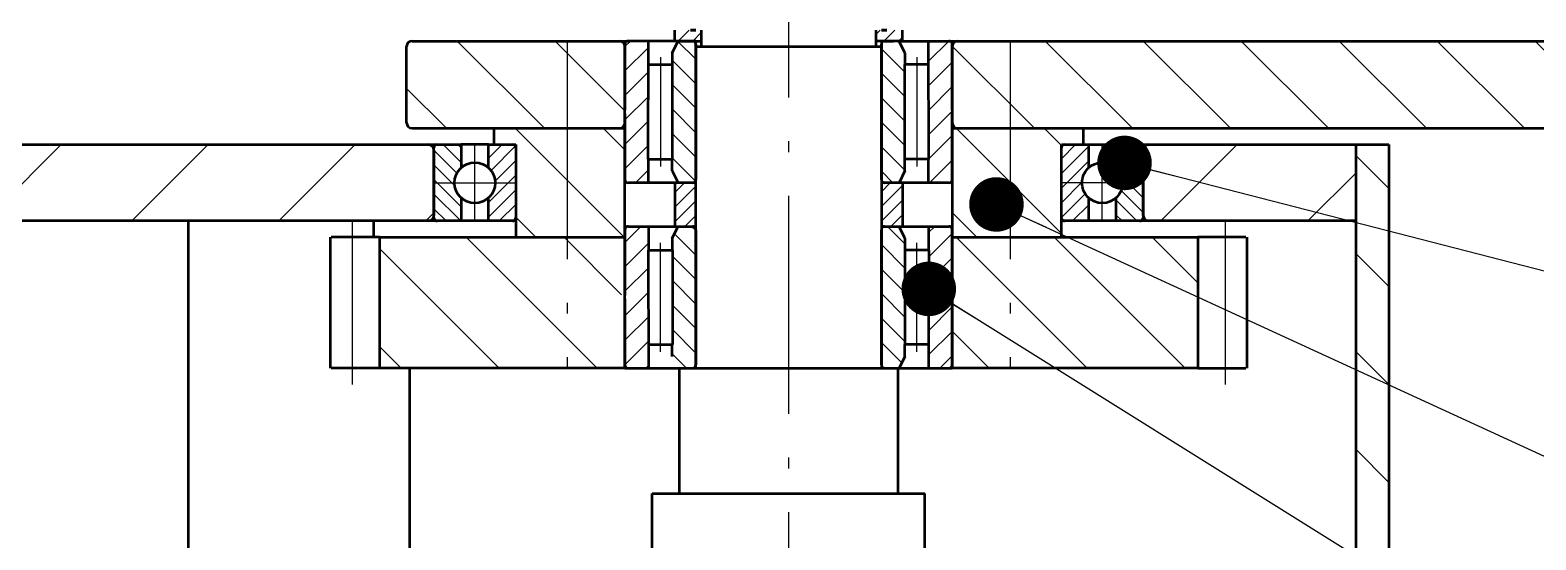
# Model space of a CAD drawing. Header units: millimetres. Extents: x -1896 to -707, y -189 to 652.
# Drawn here: x -1545.8 to -1476.8, y 122.9 to 146.3 of the extents above; entities that cross this region are included whole.
import ezdxf

# ---------------------------------------------------------------- set-up
doc = ezdxf.new("R2010")
doc.units = ezdxf.units.MM
doc.header["$LTSCALE"] = 10
doc.linetypes.add('CENTER', pattern=[1.45, 1, -0.2, 0.05, -0.2])
doc.layers.add('1轮廓实线层', color=7, linetype='Continuous', lineweight=50)
for name, color, linetype in [('3中心线层', 1, 'CENTER'), ('5剖面线层', 2, 'Continuous'), ('6文字层', 7, 'Continuous')]:
    doc.layers.add(name, color=color, linetype=linetype)
doc.styles.add('TH_GBDIM', font='romans.shx', dxfattribs={"width": 0.65, "bigfont": 'gbcbig.shx'})
doc.dimstyles.new('TH_GBDIM', dxfattribs={"dimtxt": 3.5, "dimasz": 2.5, "dimexe": 2, "dimexo": 0, "dimgap": 1.5, "dimtad": 1, "dimdsep": 46, "dimtxsty": 'TH_GBDIM', "dimcen": 2.5, "dimclrd": 130, "dimclre": 130, "dimclrt": 3, "dimazin": 2, "dimtfac": 0.714286, "dimtmove": 0, "dimatfit": 3, "dimfxl": 1, "dimtolj": 1, "dimtzin": 0, "dimlwd": -1, "dimlwe": -1, "dimarcsym": 0})
pattern_1 = [(135, (-1751.829, 277.0675), (-2.020558, -2.020558), [])]
pattern_2 = [(45, (-1751.8289, 277.0675), (-0.561266, 0.561266), [])]
pattern_3 = [(135, (-1751.8289, 277.0675), (-0.561266, -0.561266), [])]
pattern_4 = [(45, (-1751.8289, 277.0675), (-0.3367596, 0.3367596), [])]
pattern_5 = [(135, (-1751.8289, 277.0675), (-0.3367596, -0.3367596), [])]
pattern_6 = [(45, (-1751.829, 277.0675), (-3.367596, 3.367596), [])]
pattern_7 = [(135, (-1751.829, 277.0675), (-2.245064, -2.245064), [])]
pattern_8 = [(45, (-1482.5789, 242.6175), (-0.3367596, 0.3367596), [])]
pattern_9 = [(135, (-1571.829, 277.0675), (-2.245064, -2.245064), [])]

msp = doc.modelspace()

# ---------------------------------------------------------------- hatches: boundary and pattern name
at = {"layer": '5剖面线层'}
h = msp.add_hatch(dxfattribs=at)
h.set_pattern_fill('ANSI31', color=256, scale=0.15)
h.set_pattern_definition(pattern_8)
h.paths.add_polyline_path([(-1516.2665, 145.7727), (-1515.0515, 145.7727), (-1515.0515, 146.2727), (-1516.2665, 146.2727)])
h = msp.add_hatch(dxfattribs=at)
h.set_pattern_fill('ANSI31', color=256, scale=0.15)
h.set_pattern_definition(pattern_8)
h.paths.add_polyline_path([(-1505.8365, 145.7727), (-1507.0515, 145.7727), (-1507.0515, 146.2727), (-1505.8365, 146.2727)])
h = msp.add_hatch(dxfattribs=at)
h.set_pattern_fill('ANSI31', color=256, angle=90, style=0)
h.set_pattern_definition(pattern_7)
edge = h.paths.add_edge_path(flags=0)
edge.add_line((-1518.5515, 142.0227), (-1518.5515, 145.5227))
edge.add_arc((-1518.8015, 145.5227), 0.25, 0, 90)
edge.add_line((-1518.8015, 145.7727), (-1528.3015, 145.7727))
edge.add_arc((-1528.3015, 145.5227), 0.25, 90, 180)
edge.add_line((-1528.5515, 145.5227), (-1528.5515, 142.0227))
edge.add_arc((-1528.3015, 142.0227), 0.25, 180, 270)
edge.add_line((-1528.3015, 141.7727), (-1518.8015, 141.7727))
edge.add_arc((-1518.8015, 142.0227), 0.25, 270, 360)
h = msp.add_hatch(dxfattribs=at)
h.set_pattern_fill('ANSI31', color=256, scale=0.25)
h.set_pattern_definition(pattern_2)
h.paths.add_polyline_path([(-1518.5515, 145.6227, -0.4142136), (-1518.4015, 145.7727), (-1517.4682, 145.7727), (-1517.4782, 140.356), (-1517.4682, 140.356), (-1517.4682, 139.2727), (-1518.4015, 139.2727, -0.4142136), (-1518.5515, 139.4227), (-1518.5515, 141.7727), (-1518.5515, 142.4477), (-1518.5515, 145.5227)])
h = msp.add_hatch(dxfattribs=at)
h.set_pattern_fill('ANSI31', color=256, scale=0.25, angle=90)
h.set_pattern_definition(pattern_3)
h.paths.add_polyline_path([(-1516.3748, 144.6894), (-1516.3848, 145.231), (-1516.114, 145.7727), (-1515.4515, 145.7727, -0.4142136), (-1515.3015, 145.6227), (-1515.3015, 139.4227, -0.4142136), (-1515.4515, 139.2727), (-1516.114, 139.2727), (-1516.3848, 139.8144), (-1516.3848, 140.356), (-1516.3748, 140.356)])
h = msp.add_hatch(dxfattribs=at)
h.set_pattern_fill('ANSI31', color=256, scale=0.25, angle=90)
h.set_pattern_definition(pattern_3)
h.paths.add_polyline_path([(-1505.7282, 144.6894), (-1505.7182, 145.231), (-1505.989, 145.7727), (-1506.6515, 145.7727, 0.4142136), (-1506.8015, 145.6227), (-1506.8015, 139.4227, 0.4142136), (-1506.6515, 139.2727), (-1505.989, 139.2727), (-1505.7182, 139.8144), (-1505.7182, 140.356), (-1505.7282, 140.356)])
h = msp.add_hatch(dxfattribs=at)
h.set_pattern_fill('ANSI31', color=256, scale=0.25)
h.set_pattern_definition(pattern_2)
h.paths.add_polyline_path([(-1503.5515, 145.5227), (-1503.5515, 145.6227, 0.4142136), (-1503.7015, 145.7727), (-1504.6348, 145.7727), (-1504.6248, 140.356), (-1504.6348, 140.356), (-1504.6348, 139.2727), (-1503.7015, 139.2727, 0.4142136), (-1503.5515, 139.4227), (-1503.5515, 141.7727), (-1503.5515, 142.4477)])
h = msp.add_hatch(dxfattribs=at)
h.set_pattern_fill('ANSI31', color=256, angle=90, style=0)
h.set_pattern_definition(pattern_7)
edge = h.paths.add_edge_path()
edge.add_line((-1426.3015, 145.7727), (-1503.3015, 145.7727))
edge.add_arc((-1503.3015, 145.5227), 0.25, 90, 180)
edge.add_line((-1503.5515, 145.5227), (-1503.5515, 142.0227))
edge.add_arc((-1503.3015, 142.0227), 0.25, 180, 270)
edge.add_line((-1503.3015, 141.7727), (-1426.3015, 141.7727))
edge.add_arc((-1424.5944, 137.9014), 4.231, 103.074221, 113.795677, ccw=False)
edge.add_line((-1425.5515, 142.0227), (-1425.5515, 145.5227))
edge.add_arc((-1424.5944, 149.644), 4.231, 246.204323, 256.925779, ccw=False)
h = msp.add_hatch(dxfattribs=at)
h.set_pattern_fill('ANSI31', color=256, scale=0.9, angle=90, style=0)
h.set_pattern_definition(pattern_1)
h.paths.add_polyline_path([(-1523.5515, 136.7727), (-1523.5515, 141.7727), (-1518.5515, 141.7727), (-1518.5515, 136.7727)], flags=0)
h = msp.add_hatch(dxfattribs=at)
h.set_pattern_fill('ANSI31', color=256, scale=0.9, angle=90)
h.set_pattern_definition(pattern_1)
h.paths.add_polyline_path([(-1498.5515, 136.7727), (-1503.3015, 136.7727), (-1503.5515, 136.7727), (-1503.5515, 139.1227), (-1503.5515, 141.7727), (-1498.5515, 141.7727), (-1497.5515, 141.7727), (-1497.5515, 141.0227), (-1498.4015, 141.0227), (-1498.5515, 141.0227)])
h = msp.add_hatch(dxfattribs=at)
h.set_pattern_fill('ANSI31', color=256, scale=1.5, style=0)
h.set_pattern_definition(pattern_6)
edge = h.paths.add_edge_path(flags=0)
edge.add_line((-1681.8015, 140.7727), (-1681.8015, 137.7727))
edge.add_arc((-1681.5515, 137.7727), 0.25, 180, 270)
edge.add_line((-1681.5515, 137.5227), (-1527.5515, 137.5227))
edge.add_arc((-1527.5515, 137.7727), 0.25, 270, 360)
edge.add_line((-1527.3015, 137.7727), (-1527.3015, 140.7727))
edge.add_arc((-1527.5515, 140.7727), 0.25, 0, 90)
edge.add_line((-1527.5515, 141.0227), (-1681.5515, 141.0227))
edge.add_arc((-1681.5515, 140.7727), 0.25, 90, 180)
h = msp.add_hatch(dxfattribs=at)
h.set_pattern_fill('ANSI31', color=256, scale=0.15, angle=90)
h.set_pattern_definition(pattern_5)
h.paths.add_polyline_path([(-1526.0515, 141.0227), (-1527.1515, 141.0227, 0.4142136), (-1527.3015, 140.8727), (-1527.3015, 139.2727), (-1526.359, 139.2727, -0.2121658), (-1526.0515, 139.9647)])
h.paths.add_polyline_path([(-1526.359, 139.2727), (-1527.3015, 139.2727), (-1527.3015, 137.7727), (-1527.3015, 137.6727, 0.4142136), (-1527.1515, 137.5227), (-1526.0515, 137.5227), (-1526.0515, 138.5807, -0.2121658)])
h = msp.add_hatch(dxfattribs=at)
h.set_pattern_fill('ANSI31', color=256, scale=0.15)
h.set_pattern_definition(pattern_4)
h.paths.add_polyline_path([(-1523.5515, 140.8727, 0.4142136), (-1523.7015, 141.0227), (-1524.8015, 141.0227), (-1524.8015, 139.9647, -0.2121658), (-1524.494, 139.2727), (-1523.5515, 139.2727)])
h.paths.add_polyline_path([(-1523.5515, 139.2727), (-1524.494, 139.2727, -0.2121658), (-1524.8015, 138.5807), (-1524.8015, 137.5227), (-1523.7015, 137.5227, 0.4142136), (-1523.5515, 137.6727)])
h = msp.add_hatch(dxfattribs=at)
h.set_pattern_fill('ANSI31', color=256, scale=0.15)
h.set_pattern_definition(pattern_4)
h.paths.add_polyline_path([(-1498.5515, 140.8727, -0.4142136), (-1498.4015, 141.0227), (-1497.3015, 141.0227), (-1497.3015, 139.9647, 0.2121658), (-1497.609, 139.2727), (-1498.5515, 139.2727)])
h.paths.add_polyline_path([(-1498.5515, 139.2727), (-1497.609, 139.2727, 0.2121658), (-1497.3015, 138.5807), (-1497.3015, 137.5227), (-1498.4015, 137.5227, -0.4142136), (-1498.5515, 137.6727)])
h = msp.add_hatch(dxfattribs=at)
h.set_pattern_fill('ANSI31', color=256, scale=0.15, angle=90)
h.set_pattern_definition(pattern_5)
h.paths.add_polyline_path([(-1496.0515, 141.0227), (-1494.9515, 141.0227, -0.4142136), (-1494.8015, 140.8727), (-1494.8015, 139.2727), (-1495.744, 139.2727, 0.2121658), (-1496.0515, 139.9647)])
h.paths.add_polyline_path([(-1495.744, 139.2727), (-1494.8015, 139.2727), (-1494.8015, 137.7727), (-1494.8015, 137.6727, -0.4142136), (-1494.9515, 137.5227), (-1496.0515, 137.5227), (-1496.0515, 138.5807, 0.2121658)])
h = msp.add_hatch(dxfattribs=at)
h.set_pattern_fill('ANSI31', color=256, scale=1.5, style=0)
h.set_pattern_definition(pattern_6)
edge = h.paths.add_edge_path(flags=0)
edge.add_line((-1494.5515, 137.5227), (-1485.3015, 137.5227))
edge.add_arc((-1485.3015, 137.7727), 0.25, 270, 360)
edge.add_line((-1485.0515, 137.7727), (-1485.0515, 140.7727))
edge.add_arc((-1485.3015, 140.7727), 0.25, 0, 90)
edge.add_line((-1485.3015, 141.0227), (-1494.5515, 141.0227))
edge.add_arc((-1494.5515, 140.7727), 0.25, 90, 180)
edge.add_line((-1494.8015, 140.7727), (-1494.8015, 137.7727))
edge.add_arc((-1494.5515, 137.7727), 0.25, 180, 270)
h = msp.add_hatch(dxfattribs=at)
h.set_pattern_fill('ANSI31', color=256, angle=90)
h.set_pattern_definition(pattern_7)
h.paths.add_polyline_path([(-1485.0515, 141.0227), (-1483.5515, 141.0227), (-1483.5515, 14.0227), (-1485.0515, 14.0227)])
h = msp.add_hatch(dxfattribs=at)
h.set_pattern_fill('ANSI31', color=256, scale=0.15)
h.set_pattern_definition(pattern_4)
h.paths.add_polyline_path([(-1515.3015, 139.2727), (-1515.4515, 139.2727), (-1516.114, 139.2727), (-1516.2665, 139.2727), (-1516.2665, 137.2727), (-1516.114, 137.2727), (-1515.4515, 137.2727), (-1515.3015, 137.2727)])
h = msp.add_hatch(dxfattribs=at)
h.set_pattern_fill('ANSI31', color=256, scale=0.15)
h.set_pattern_definition(pattern_4)
h.paths.add_polyline_path([(-1506.8015, 139.2727), (-1506.6515, 139.2727), (-1505.989, 139.2727), (-1505.8365, 139.2727), (-1505.8365, 137.2727), (-1505.989, 137.2727), (-1506.6515, 137.2727), (-1506.8015, 137.2727)])
h = msp.add_hatch(dxfattribs=at)
h.set_pattern_fill('ANSI31', color=256, angle=90)
h.set_pattern_definition(pattern_9)
h.paths.add_polyline_path([(-1518.7015, 130.7727), (-1518.7015, 136.7727), (-1529.8015, 136.7727), (-1529.8015, 130.7727)])
h = msp.add_hatch(dxfattribs=at)
h.set_pattern_fill('ANSI31', color=256, scale=0.25)
h.set_pattern_definition(pattern_2)
h.paths.add_polyline_path([(-1518.5515, 130.9227, 0.4142136), (-1518.4015, 130.7727), (-1517.4682, 130.7727), (-1517.4782, 136.1894), (-1517.4682, 136.1894), (-1517.4682, 137.2727), (-1518.4015, 137.2727, 0.4142136), (-1518.5515, 137.1227), (-1518.5515, 134.7727), (-1518.5515, 134.0977), (-1518.5515, 131.0227)])
h = msp.add_hatch(dxfattribs=at)
h.set_pattern_fill('ANSI31', color=256, scale=0.25, angle=90)
h.set_pattern_definition(pattern_3)
h.paths.add_polyline_path([(-1516.3748, 131.856), (-1516.3848, 131.3144), (-1516.114, 130.7727), (-1515.4515, 130.7727, 0.4142136), (-1515.3015, 130.9227), (-1515.3015, 137.1227, 0.4142136), (-1515.4515, 137.2727), (-1516.114, 137.2727), (-1516.3848, 136.731), (-1516.3848, 136.1894), (-1516.3748, 136.1894)])
h = msp.add_hatch(dxfattribs=at)
h.set_pattern_fill('ANSI31', color=256, scale=0.25, angle=90)
h.set_pattern_definition(pattern_3)
h.paths.add_polyline_path([(-1505.7282, 131.856), (-1505.7182, 131.3144), (-1505.989, 130.7727), (-1506.6515, 130.7727, -0.4142136), (-1506.8015, 130.9227), (-1506.8015, 137.1227, -0.4142136), (-1506.6515, 137.2727), (-1505.989, 137.2727), (-1505.7182, 136.731), (-1505.7182, 136.1894), (-1505.7282, 136.1894)])
h = msp.add_hatch(dxfattribs=at)
h.set_pattern_fill('ANSI31', color=256, scale=0.25)
h.set_pattern_definition(pattern_2)
h.paths.add_polyline_path([(-1503.5515, 130.9227, -0.4142136), (-1503.7015, 130.7727), (-1504.6348, 130.7727), (-1504.6248, 136.1894), (-1504.6348, 136.1894), (-1504.6348, 137.2727), (-1503.7015, 137.2727, -0.4142136), (-1503.5515, 137.1227), (-1503.5515, 134.7727), (-1503.5515, 134.0977), (-1503.5515, 131.0227)])
h = msp.add_hatch(dxfattribs=at)
h.set_pattern_fill('ANSI31', color=256, angle=90)
h.set_pattern_definition(pattern_9)
h.paths.add_polyline_path([(-1503.5515, 136.7727), (-1503.5515, 130.7727), (-1492.3015, 130.7727), (-1492.3015, 136.7727)])

# ---------------------------------------------------------------- linework, layer by layer
at = {"layer": '1轮廓实线层'}
for p, q in [((-1516.2665, 145.7727), (-1516.2665, 146.2727)), ((-1515.5515, 146.2727), (-1515.3015, 146.2727)), ((-1515.3015, 146.2727), (-1515.5515, 146.2727)), ((-1515.0515, 146.2727), (-1515.0515, 145.5227)), ((-1507.0515, 146.2727), (-1507.0515, 145.5227)), ((-1506.5515, 146.2727), (-1506.8015, 146.2727)), ((-1506.8015, 146.2727), (-1506.5515, 146.2727)), ((-1505.8365, 145.7727), (-1505.8365, 146.2727)), ((-1528.3015, 145.7727), (-1518.8015, 145.7727)), ((-1518.8015, 145.7727), (-1518.4015, 145.7727)), ((-1518.5515, 145.6227), (-1518.5515, 142.5977)), ((-1517.4682, 145.7727), (-1518.4015, 145.7727)), ((-1517.4782, 140.356), (-1517.4682, 145.7727)), ((-1516.114, 145.7727), (-1517.4682, 145.7727)), ((-1516.3848, 145.231), (-1516.114, 145.7727)), ((-1515.4515, 145.7727), (-1516.114, 145.7727)), ((-1516.114, 145.7727), (-1515.4515, 145.7727)), ((-1515.3015, 145.7727), (-1515.8515, 145.7727)), ((-1515.8515, 145.7727), (-1515.3015, 145.7727)), ((-1515.3015, 145.7727), (-1515.4515, 145.7727)), ((-1515.4515, 145.7727), (-1515.3015, 145.7727)), ((-1515.3015, 130.7727), (-1515.3015, 145.7727)), ((-1515.3015, 145.7727), (-1515.0515, 145.7727)), ((-1515.3015, 145.6227), (-1515.3015, 139.4227)), ((-1506.8015, 145.7727), (-1507.0515, 145.7727)), ((-1506.6515, 145.7727), (-1506.8015, 145.7727)), ((-1506.8015, 145.7727), (-1506.8015, 130.7727)), ((-1506.8015, 145.7727), (-1506.2515, 145.7727)), ((-1506.2515, 145.7727), (-1506.8015, 145.7727)), ((-1506.8015, 139.4227), (-1506.8015, 145.6227)), ((-1505.989, 145.7727), (-1506.6515, 145.7727)), ((-1505.989, 145.7727), (-1425.3015, 145.7727)), ((-1505.7182, 145.231), (-1505.989, 145.7727)), ((-1504.6248, 140.356), (-1504.6348, 145.7727)), ((-1503.7015, 145.7727), (-1503.3015, 145.7727)), ((-1503.5515, 142.5977), (-1503.5515, 145.6227)), ((-1528.5515, 142.0227), (-1528.5515, 145.5227)), ((-1518.5515, 142.0227), (-1518.5515, 145.5227)), ((-1516.3848, 145.231), (-1516.3848, 144.6894)), ((-1515.3015, 145.5227), (-1506.8015, 145.5227)), ((-1505.7182, 145.231), (-1505.7182, 144.6894)), ((-1503.5515, 145.5227), (-1503.5515, 142.0227)), ((-1517.4782, 144.6894), (-1516.3748, 144.6894)), ((-1516.3748, 140.356), (-1516.3748, 144.6894)), ((-1505.7282, 140.356), (-1505.7282, 144.6894)), ((-1504.6248, 144.6894), (-1505.7282, 144.6894)), ((-1518.5515, 142.4477), (-1518.5515, 139.4227)), ((-1503.5515, 139.4227), (-1503.5515, 142.4477)), ((-1528.3015, 141.7727), (-1518.8015, 141.7727)), ((-1524.5515, 141.7727), (-1524.5515, 141.0227)), ((-1523.5515, 141.7727), (-1518.5515, 141.7727)), ((-1518.5515, 136.7727), (-1518.5515, 141.7727)), ((-1503.5515, 141.7727), (-1503.5515, 136.7727)), ((-1503.5515, 141.7727), (-1498.5515, 141.7727)), ((-1503.3015, 141.7727), (-1425.5515, 141.7727)), ((-1497.5515, 141.7727), (-1497.5515, 141.0227)), ((-1681.5515, 141.0227), (-1527.5515, 141.0227)), ((-1527.5515, 141.0227), (-1527.1515, 141.0227)), ((-1527.3015, 137.6727), (-1527.3015, 140.8727)), ((-1527.3015, 140.7727), (-1527.3015, 137.7727)), ((-1527.1515, 141.0227), (-1526.0515, 141.0227)), ((-1526.0515, 141.0227), (-1526.0515, 139.9647)), ((-1524.8015, 141.0227), (-1526.0515, 141.0227)), ((-1524.8015, 139.9647), (-1524.8015, 141.0227)), ((-1524.8015, 141.0227), (-1523.7015, 141.0227)), ((-1523.7015, 141.0227), (-1523.5515, 141.0227)), ((-1523.5515, 141.0227), (-1523.5515, 136.7727)), ((-1523.5515, 140.8727), (-1523.5515, 137.6727)), ((-1498.5515, 136.7727), (-1498.5515, 141.0227)), ((-1498.5515, 141.0227), (-1498.4015, 141.0227)), ((-1498.5515, 137.6727), (-1498.5515, 140.8727)), ((-1498.4015, 141.0227), (-1497.3015, 141.0227)), ((-1497.3015, 141.0227), (-1494.9515, 141.0227)), ((-1497.3015, 139.9647), (-1497.3015, 141.0227)), ((-1496.0515, 141.0227), (-1496.0515, 139.9647)), ((-1494.9515, 141.0227), (-1494.5515, 141.0227)), ((-1494.8015, 140.8727), (-1494.8015, 137.6727)), ((-1494.8015, 137.7727), (-1494.8015, 140.7727)), ((-1494.5515, 141.0227), (-1483.5515, 141.0227)), ((-1485.0515, 14.0227), (-1485.0515, 141.0227)), ((-1483.5515, 141.0227), (-1483.5515, 14.0227)), ((-1517.4782, 140.356), (-1516.3748, 140.356)), ((-1517.4682, 139.2727), (-1517.4682, 140.356)), ((-1516.3848, 139.8144), (-1516.3848, 140.356)), ((-1504.6248, 140.356), (-1505.7282, 140.356)), ((-1505.7182, 139.8144), (-1505.7182, 140.356)), ((-1504.6348, 139.2727), (-1504.6348, 140.356)), ((-1516.3848, 139.8144), (-1516.114, 139.2727)), ((-1505.7182, 139.8144), (-1505.989, 139.2727)), ((-1517.4682, 139.2727), (-1518.4015, 139.2727)), ((-1516.114, 139.2727), (-1517.4682, 139.2727)), ((-1516.2665, 139.2727), (-1516.2665, 137.2727)), ((-1515.4515, 139.2727), (-1516.114, 139.2727)), ((-1515.3015, 139.2727), (-1515.4515, 139.2727)), ((-1506.6515, 139.2727), (-1506.8015, 139.2727)), ((-1505.989, 139.2727), (-1506.6515, 139.2727)), ((-1504.6348, 139.2727), (-1505.989, 139.2727)), ((-1505.8365, 139.2727), (-1505.8365, 137.2727)), ((-1503.7015, 139.2727), (-1504.6348, 139.2727)), ((-1526.0515, 138.5807), (-1526.0515, 137.5227)), ((-1524.8015, 137.5227), (-1524.8015, 138.5807)), ((-1497.3015, 137.5227), (-1497.3015, 138.5807)), ((-1496.0515, 138.5807), (-1496.0515, 137.5227)), ((-1527.5515, 137.5227), (-1681.5515, 137.5227)), ((-1530.0515, 136.7727), (-1530.0515, 137.5227)), ((-1527.1515, 137.5227), (-1527.5515, 137.5227)), ((-1526.0515, 137.5227), (-1527.1515, 137.5227)), ((-1524.8015, 137.5227), (-1526.0515, 137.5227)), ((-1523.7015, 137.5227), (-1524.8015, 137.5227)), ((-1523.5515, 137.5227), (-1523.7015, 137.5227)), ((-1498.4015, 137.5227), (-1498.5515, 137.5227)), ((-1497.3015, 137.5227), (-1498.4015, 137.5227)), ((-1496.0515, 137.5227), (-1497.3015, 137.5227)), ((-1494.9515, 137.5227), (-1496.0515, 137.5227)), ((-1494.5515, 137.5227), (-1494.9515, 137.5227)), ((-1485.0515, 137.5227), (-1494.5515, 137.5227)), ((-1532.0515, 136.7727), (-1532.0515, 130.7727)), ((-1529.7958, 136.7727), (-1532.0092, 136.7727)), ((-1529.8015, 136.7727), (-1529.8015, 130.7727)), ((-1529.801, 136.7727), (-1518.5515, 136.7727)), ((-1523.5515, 136.7727), (-1518.5515, 136.7727)), ((-1518.5515, 137.1227), (-1518.5515, 134.0977)), ((-1518.5515, 130.7727), (-1518.5515, 136.7727)), ((-1518.4015, 137.2727), (-1517.4682, 137.2727)), ((-1517.4682, 137.2727), (-1516.114, 137.2727)), ((-1517.4682, 137.2727), (-1517.4682, 136.1894)), ((-1516.3848, 136.731), (-1516.114, 137.2727)), ((-1516.3848, 136.731), (-1516.3848, 136.1894)), ((-1516.114, 137.2727), (-1515.4515, 137.2727)), ((-1515.4515, 137.2727), (-1515.3015, 137.2727)), ((-1515.3015, 137.1227), (-1515.3015, 130.9227)), ((-1506.8015, 137.2727), (-1506.6515, 137.2727)), ((-1506.8015, 130.9227), (-1506.8015, 137.1227)), ((-1506.6515, 137.2727), (-1505.989, 137.2727)), ((-1505.989, 137.2727), (-1504.6348, 137.2727)), ((-1505.7182, 136.731), (-1505.989, 137.2727)), ((-1505.7182, 136.731), (-1505.7182, 136.1894)), ((-1504.6348, 137.2727), (-1503.7015, 137.2727)), ((-1504.6348, 137.2727), (-1504.6348, 136.1894)), ((-1503.5515, 134.0977), (-1503.5515, 137.1227)), ((-1503.5515, 136.7727), (-1503.5515, 130.7727)), ((-1503.5515, 136.7727), (-1492.302, 136.7727)), ((-1503.5515, 136.7727), (-1498.5515, 136.7727)), ((-1490.0938, 136.7727), (-1492.3072, 136.7727)), ((-1492.3015, 136.7727), (-1492.3015, 130.7727)), ((-1490.0515, 136.7727), (-1490.0515, 130.7727)), ((-1517.4782, 136.1894), (-1516.3748, 136.1894)), ((-1517.4782, 136.1894), (-1517.4682, 130.7727)), ((-1516.3748, 136.1894), (-1516.3748, 131.856)), ((-1504.6248, 136.1894), (-1505.7282, 136.1894)), ((-1505.7282, 136.1894), (-1505.7282, 131.856)), ((-1504.6248, 136.1894), (-1504.6348, 130.7727)), ((-1518.5515, 133.9477), (-1518.5515, 130.9227)), ((-1503.5515, 130.9227), (-1503.5515, 133.9477)), ((-1517.4782, 131.856), (-1516.3748, 131.856)), ((-1516.3848, 131.3144), (-1516.3848, 131.856)), ((-1504.6248, 131.856), (-1505.7282, 131.856)), ((-1505.7182, 131.3144), (-1505.7182, 131.856)), ((-1505.7182, 131.3144), (-1505.989, 130.7727)), ((-1529.7958, 130.7727), (-1532.0092, 130.7727)), ((-1518.5515, 130.7727), (-1529.801, 130.7727)), ((-1518.5515, 130.7727), (-1518.4015, 130.7727)), ((-1518.4015, 130.7727), (-1517.4682, 130.7727)), ((-1517.4682, 130.7727), (-1516.114, 130.7727)), ((-1516.114, 130.7727), (-1515.4515, 130.7727)), ((-1516.0515, 125.0227), (-1516.0515, 130.7727)), ((-1516.0515, 130.7727), (-1515.3015, 130.7727)), ((-1515.3015, 130.7727), (-1506.3203, 130.7727)), ((-1506.8015, 130.7727), (-1506.0515, 130.7727)), ((-1506.6515, 130.7727), (-1505.989, 130.7727)), ((-1506.0515, 130.7727), (-1506.0515, 125.0227)), ((-1505.989, 130.7727), (-1504.6348, 130.7727)), ((-1504.6348, 130.7727), (-1503.7015, 130.7727)), ((-1503.7015, 130.7727), (-1503.5515, 130.7727)), ((-1492.302, 130.7727), (-1503.5515, 130.7727)), ((-1492.3072, 130.7727), (-1490.0938, 130.7727)), ((-1517.3015, 125.0227), (-1504.8015, 125.0227)), ((-1517.3015, 122.5227), (-1517.3015, 125.0227)), ((-1504.8015, 122.5227), (-1504.8015, 125.0227))]:
    msp.add_line(p, q, dxfattribs=at)
at = {"layer": '1轮廓实线层', "ltscale": 0.3}
for p, q in [((-1538.5515, 121.7728), (-1538.5515, 137.5227)), ((-1528.411, 122.5227), (-1528.411, 130.7727))]:
    msp.add_line(p, q, dxfattribs=at)
at = {"layer": '1轮廓实线层'}
for centre in [(-1525.4265, 139.2727), (-1496.6765, 139.2727)]:
    msp.add_circle(centre, 0.9325, dxfattribs=at)
for centre, radius, start, end in [((-1528.3015, 145.5227), 0.25, 90, 180), ((-1518.8015, 145.5227), 0.25, 0, 90), ((-1518.4015, 145.6227), 0.15, 90, 180), ((-1515.4515, 145.6227), 0.15, 0, 90), ((-1506.6515, 145.6227), 0.15, 90, 180), ((-1503.7015, 145.6227), 0.15, 0, 90), ((-1503.3015, 145.5227), 0.25, 90, 180), ((-1528.3015, 142.0227), 0.25, 180, 270), ((-1518.8015, 142.0227), 0.25, 270, 0), ((-1503.3015, 142.0227), 0.25, 180, 270), ((-1527.5515, 140.7727), 0.25, 0, 90), ((-1527.1515, 140.8727), 0.15, 90, 180), ((-1523.7015, 140.8727), 0.15, 0, 90), ((-1498.4015, 140.8727), 0.15, 90, 180), ((-1494.9515, 140.8727), 0.15, 0, 90), ((-1494.5515, 140.7727), 0.25, 90, 180), ((-1518.4015, 139.4227), 0.15, 180, 270), ((-1515.4515, 139.4227), 0.15, 270, 0), ((-1506.6515, 139.4227), 0.15, 180, 270), ((-1503.7015, 139.4227), 0.15, 270, 0), ((-1527.5515, 137.7727), 0.25, 270, 0), ((-1527.1515, 137.6727), 0.15, 180, 270), ((-1523.7015, 137.6727), 0.15, 270, 0), ((-1498.4015, 137.6727), 0.15, 180, 270), ((-1494.9515, 137.6727), 0.15, 270, 0), ((-1494.5515, 137.7727), 0.25, 180, 270), ((-1518.4015, 137.1227), 0.15, 90, 180), ((-1515.4515, 137.1227), 0.15, 0, 90), ((-1506.6515, 137.1227), 0.15, 90, 180), ((-1503.7015, 137.1227), 0.15, 0, 90), ((-1518.4015, 130.9227), 0.15, 180, 270), ((-1515.4515, 130.9227), 0.15, 270, 0), ((-1506.6515, 130.9227), 0.15, 180, 270), ((-1503.7015, 130.9227), 0.15, 270, 0)]:
    msp.add_arc(centre, radius, start, end, dxfattribs=at)
at = {"layer": '3中心线层'}
for p, q in [((-1511.0515, 225.6761), (-1511.0515, -81.224)), ((-1521.2005, 145.7727), (-1521.2005, 130.7727)), ((-1500.9025, 145.7727), (-1500.9025, 130.7727)), ((-1531.0515, 137.5227), (-1531.0515, 130.0203)), ((-1491.0515, 137.5227), (-1491.0515, 130.0203))]:
    msp.add_line(p, q, dxfattribs=at)
at = {"layer": '3中心线层', "ltscale": 0.5}
for p, q in [((-1516.9265, 145.0245), (-1516.9265, 139.9244)), ((-1505.1765, 145.0245), (-1505.1765, 139.9244)), ((-1525.4265, 137.5227), (-1525.4265, 141.0227)), ((-1496.6765, 137.5227), (-1496.6765, 141.0227)), ((-1527.3015, 139.2727), (-1523.5515, 139.2727)), ((-1494.8015, 139.2727), (-1498.5515, 139.2727)), ((-1516.9265, 131.5209), (-1516.9265, 136.621)), ((-1505.1765, 131.5209), (-1505.1765, 136.621))]:
    msp.add_line(p, q, dxfattribs=at)

# ---------------------------------------------------------------- leaders
at = {"layer": '6文字层'}
for points in [[(-1495.6595, 140.1822), (-1440.7143, 126.0211)], [(-1501.5273, 138.2795), (-1440.7143, 110.3112)], [(-1504.6281, 134.4068), (-1440.7143, 94.4619)]]:
    msp.add_leader(points, dimstyle='TH_GBDIM', override={"dimgap": 1.5, "dimtad": 0, "dimldrblk": 'Dot'}, dxfattribs=at)

doc.saveas('drawing.dxf')
